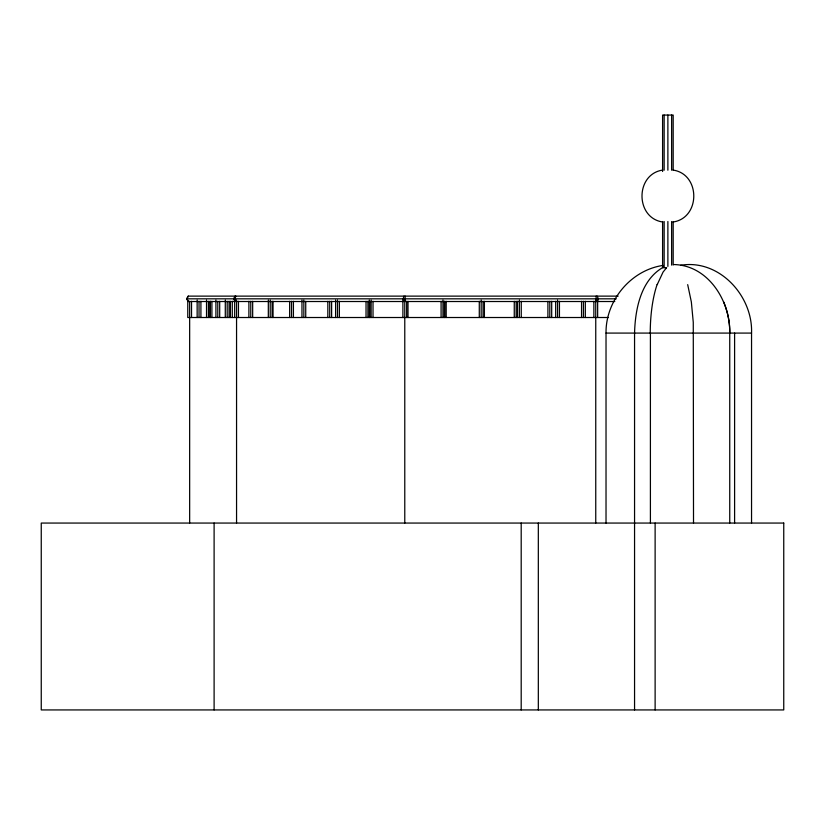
<?xml version="1.0" encoding="UTF-8"?>
<svg xmlns="http://www.w3.org/2000/svg" width="825" height="825" viewBox="0 0 825 825"><rect width="100%" height="100%" fill="white"/><g stroke="black" fill="none" stroke-linecap="round" stroke-linejoin="round"><path stroke-width="1.24" d="M606.024 523.06L606.024 333.083C605.591 300.599 630.785 270.208 663.053 265.403M405.147 296.123L405.147 301.517L614.8 301.517M596.124 301.517L596.124 296.123M403.972 296.123L403.167 298.825L403.972 301.517L235.754 301.517L234.95 298.825L235.754 296.123M657.205 284.635L663.083 272.033L666.456 267.919M188.327 296.123L186.986 298.825L188.327 301.517M597.094 301.517L598.424 298.825L597.094 296.123M234.547 300.62L233.537 298.825L235.042 296.123M235.042 301.517L188.141 301.517L186.625 298.825L188.141 296.123L618.142 296.123M663.548 267.083C640.829 279.757 635.209 309.107 634.559 333.083L634.559 709.933M662.722 170.074C635.095 174.127 635.095 217.955 662.722 222.007M673.056 222.007C700.683 217.955 700.683 174.127 673.056 170.074M680.615 265.289C719.06 258.73 752.998 295.845 751.544 333.083L751.544 523.06M674.221 264.557C708.531 265.495 730.517 301.373 729.743 333.083L729.743 523.06M666.641 267.671L662.588 267.671L662.588 221.513M186.625 298.825L233.537 298.825M234.95 298.825L404.776 298.825L404.776 523.06M405.518 298.825L597.651 298.825L597.651 317.512M598.424 298.825L616.254 298.825M608.489 317.512L187.77 317.512L187.77 300.063M606.024 333.083L751.544 333.083M687.689 284.635L691.35 301.971L693.268 322.358L693.516 523.06M734.601 333.083L734.601 523.06M673.179 170.208L673.179 115.067L662.588 115.067L662.588 171.497M673.179 221.513L673.179 265.114M671.632 115.067L671.632 170.208M671.632 221.513L671.632 265.114M667.879 115.067L667.879 170.208M667.879 221.513L667.879 266.392M664.146 115.067L664.146 170.208M664.146 221.513L664.146 267.671M655.122 523.06L655.122 709.933M650.409 333.083L650.409 523.06M595.753 300.063L595.753 523.06M593.866 301.311L593.866 317.512M585.327 301.311L585.327 317.512M583.44 301.311L583.44 317.512M581.553 301.311L581.553 317.512M559.443 301.311L559.443 317.512M557.566 300.063L557.566 317.512M555.679 301.311L555.679 317.512M551.688 301.311L551.688 317.512M549.801 301.311L549.801 317.512M547.903 301.311L547.903 317.512M538.323 523.06L538.323 709.933M521.256 301.311L521.256 317.512M521.194 523.06L521.194 709.933M519.368 300.063L519.368 317.512M517.481 301.311L517.481 317.512M516.151 301.311L516.151 317.512M514.264 301.311L514.264 317.512M484.399 301.311L484.399 317.512M483.058 301.311L483.058 317.512M481.171 300.063L481.171 317.512M479.284 301.311L479.284 317.512M446.191 301.311L446.191 317.512M444.861 301.311L444.861 317.512M444.314 301.311L444.314 317.512M442.973 300.063L442.973 317.512M441.086 301.311L441.086 317.512M408.004 301.311L408.004 317.512M406.663 301.311L406.663 317.512M402.889 300.063L402.889 317.512M373.024 301.311L373.024 317.512M371.137 300.063L371.137 317.512M369.806 301.311L369.806 317.512M369.249 300.063L369.249 317.512M367.919 301.311L367.919 317.512M366.032 301.311L366.032 317.512M339.374 301.311L339.374 317.512M337.497 300.063L337.497 317.512M335.61 300.063L335.61 317.512M331.609 301.311L331.609 317.512M329.722 301.311L329.722 317.512M327.834 301.311L327.834 317.512M305.735 301.311L305.735 317.512M303.847 300.063L303.847 317.512M301.96 300.063L301.96 317.512M293.411 301.311L293.411 317.512M291.524 301.311L291.524 317.512M289.647 301.311L289.647 317.512M273.044 301.311L273.044 317.512M272.095 301.311L272.095 317.512M270.208 300.063L270.208 317.512M268.321 300.063L268.321 317.512M252.667 301.311L252.667 317.512M250.779 301.311L250.779 317.512M248.892 301.311L248.892 317.512M238.456 301.311L238.456 317.512M236.558 300.063L236.558 523.06M234.671 298.825L234.671 317.512M232.289 301.311L232.289 317.512M230.402 301.311L230.402 317.512M229.072 301.311L229.072 317.512M227.184 301.311L227.184 317.512M225.287 300.063L225.287 317.512M219.687 301.311L219.687 317.512M217.79 301.311L217.79 317.512M215.913 300.063L215.913 317.512M214.108 523.06L214.108 709.933M211.912 301.311L211.912 317.512M210.303 301.311L210.303 317.512M210.035 301.311L210.035 317.512M208.416 301.311L208.416 317.512M206.528 300.063L206.528 317.512M200.918 301.311L200.918 317.512M199.031 301.311L199.031 317.512M197.144 300.063L197.144 317.512M191.534 301.311L191.534 317.512M189.657 301.311L189.657 523.06M650.244 333.083A68.011 22.791 90 0 1 657.143 284.429M723.68 301.95A73.033 64.804 -89.9 0 1 729.795 333.083M783.75 523.06L41.25 523.06L41.25 709.933L783.75 709.933L783.75 523.06"/></g></svg>
